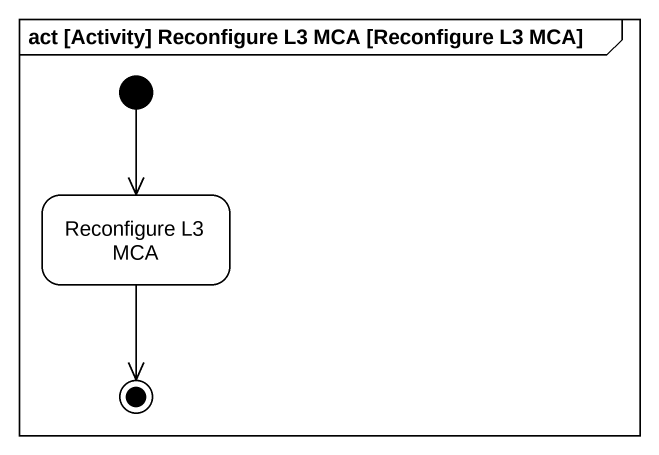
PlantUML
@startuml
mainframe act [Activity] Reconfigure L3 MCA [Reconfigure L3 MCA]
hide empty description
state "Reconfigure L3 MCA" as Reconfigure_L3_MCA
[*] --> Reconfigure_L3_MCA
Reconfigure_L3_MCA --> [*]
@enduml
